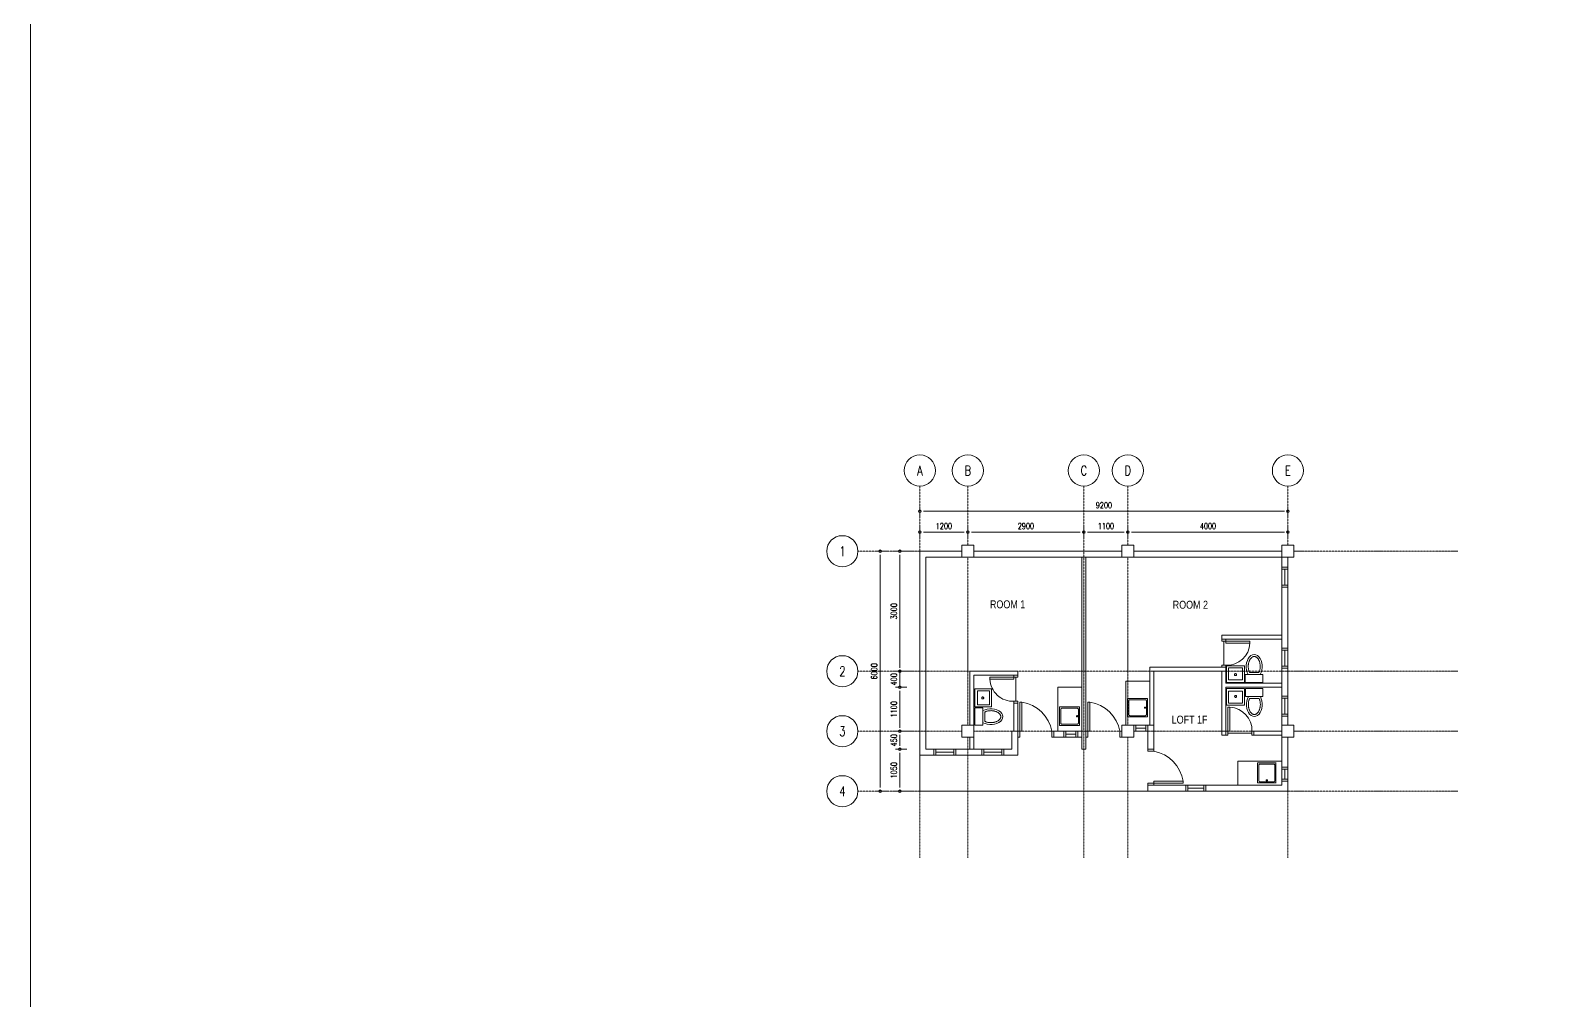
# Model space of a CAD drawing. Header units: millimetres. Extents: x 1634676 to 2610633, y -385676 to -37463.
# Drawn here: x 1992468 to 2030465, y -85976 to -61720 of the extents above; entities that cross this region are included whole.
import ezdxf
from ezdxf.enums import TextEntityAlignment as Align

# ---------------------------------------------------------------- set-up
doc = ezdxf.new("R2010")
doc.units = ezdxf.units.MM
doc.header["$MEASUREMENT"] = 0
doc.linetypes.add('PHANTOM', pattern=[2.5, 1.25, -0.25, 0.25, -0.25, 0.25, -0.25])
doc.layers.get('0').update_dxf_attribs({"lineweight": 15})
doc.layers.get('Defpoints').update_dxf_attribs({"color": 250})
for name, color, linetype, lineweight in [('.1', 1, 'Continuous', 9), ('.15', 7, 'Continuous', 15), ('.2', 2, 'Continuous', 20), ('ST-ANNOT_A', 74, 'Continuous', 20), ('ST-DIM_E', 250, 'Continuous', 13), ('ST-GRID_E', 250, 'PHANTOM', 15), ('ST-HATCH_E', 250, 'Continuous', 9)]:
    doc.layers.add(name, color=color, linetype=linetype, lineweight=lineweight)
doc.styles.add('AR4-Arial-Chan', font='arial.ttf', dxfattribs={"width": 0.8, "height": 150})
doc.styles.add('ST_TEXT', font='romans.shx', dxfattribs={"width": 0.75})
doc.dimstyles.new('ST_D75', dxfattribs={"dimscale": 75, "dimtxt": 2, "dimasz": 1.2, "dimexe": 1.5, "dimexo": 1, "dimgap": 1, "dimtad": 1, "dimdec": 0, "dimzin": 1, "dimdsep": 46, "dimtxsty": 'ST_TEXT', "dimblk": 'OpenIndicator', "dimcen": 1, "dimclrd": 256, "dimclre": 256, "dimclrt": 7, "dimadec": 0, "dimazin": 0, "dimtfac": 1, "dimtdec": 0, "dimtix": 1, "dimtmove": 2, "dimatfit": 3, "dimldrblk": 'OPEN90', "dimfxl": 0.075, "dimlwd": -1, "dimlwe": -1, "dimarcsym": 0})

# ---------------------------------------------------------------- blocks, each defined once
blk = doc.blocks.new('OpenIndicator')
at = {"layer": 'ST-DIM_E'}
h = blk.add_hatch(color=255, dxfattribs=at)
h.paths.add_polyline_path([(0.35, 0), (0.36, 0, 0.414214), (0, 0.36), (0, 0.35, -0.414214)])
h.paths.add_polyline_path([(0, 0.35), (0, 0.36, 0.414214), (-0.36, 0), (-0.35, 0, -0.414214)])
h.paths.add_polyline_path([(0, -0.35), (0, -0.36, 0.414214), (0.36, 0), (0.35, 0, -0.414214)])
h.paths.add_polyline_path([(-0.35, 0), (-0.36, 0, 0.414214), (0, -0.36), (0, -0.35, -0.414214)])
at = {"layer": 'ST-DIM_E', "color": 255}
blk.add_line((0, 0.63), (0, -0.63), dxfattribs=at)
at = {"layer": 'ST-DIM_E', "color": 255, "const_width": 0.01}
blk.add_lwpolyline([(-0.63, 0), (0.63, 0)], dxfattribs=at)
at = {"layer": 'ST-DIM_E', "color": 255}
for radius in [0.365, 0.35]:
    blk.add_circle((0, 0), radius, dxfattribs=at)
blk = doc.blocks.new('*D1664')
at = {"layer": 'Defpoints', "color": 0, "linetype": 'Continuous', "ltscale": 3, "transparency": 16777216}
for p in [(2040003, -58427), (2049203, -58177), (2049203, -58427)]:
    blk.add_point(p, dxfattribs=at)
at = {"layer": 'ST-DIM_E', "ltscale": 3, "transparency": 16777216}
for p, q in [((2040003, -58352), (2040003, -58065)), ((2049203, -58352), (2049203, -58065)), ((2040093, -58177), (2049113, -58177))]:
    blk.add_line(p, q, dxfattribs=at)
at = {"layer": 'ST-DIM_E', "linetype": 'Continuous', "ltscale": 3, "transparency": 16777216, "xscale": 90, "yscale": 90, "zscale": 90, "rotation": 180}
blk.add_blockref('OpenIndicator', (2040003, -58177), dxfattribs=at)
at = {"layer": 'ST-DIM_E', "linetype": 'Continuous', "ltscale": 3, "transparency": 16777216, "xscale": 90, "yscale": 90, "zscale": 90}
blk.add_blockref('OpenIndicator', (2049203, -58177), dxfattribs=at)
at = {"layer": 'ST-DIM_E', "color": 7, "linetype": 'Continuous', "ltscale": 3, "transparency": 16777216, "insert": (2044603, -58027), "char_height": 150, "attachment_point": 5, "style": 'ST_TEXT'}
blk.add_mtext('9200', dxfattribs=at)
blk = doc.blocks.new('_Open90')
at = {"color": 0, "linetype": 'ByBlock', "lineweight": -2}
for p, q in [((0, 0), (-1, 0)), ((-0.5, 0.5), (0, 0)), ((0, 0), (-0.5, -0.5))]:
    blk.add_line(p, q, dxfattribs=at)
blk = doc.blocks.new('*D1665')
at = {"layer": 'Defpoints', "color": 0, "linetype": 'Continuous', "ltscale": 3, "transparency": 16777216}
for p in [(2039253, -59177), (2039011, -65177), (2039253, -65177)]:
    blk.add_point(p, dxfattribs=at)
at = {"layer": 'ST-DIM_E', "ltscale": 3, "transparency": 16777216}
for p, q in [((2039178, -59177), (2038899, -59177)), ((2039011, -59267), (2039011, -65087)), ((2039178, -65177), (2038899, -65177))]:
    blk.add_line(p, q, dxfattribs=at)
at = {"layer": 'ST-DIM_E', "linetype": 'Continuous', "ltscale": 3, "transparency": 16777216, "xscale": 90, "yscale": 90, "zscale": 90}
for p, rotation in [((2039011, -59177), 90), ((2039011, -65177), 270)]:
    blk.add_blockref('OpenIndicator', p, dxfattribs=dict(at, rotation=rotation))
at = {"layer": 'ST-DIM_E', "color": 7, "linetype": 'Continuous', "ltscale": 3, "transparency": 16777216, "insert": (2038861, -62177), "char_height": 150, "attachment_point": 5, "rotation": 90, "style": 'ST_TEXT'}
blk.add_mtext('6000', dxfattribs=at)
blk = doc.blocks.new('*D1666')
at = {"layer": 'Defpoints', "color": 0, "linetype": 'Continuous', "ltscale": 3, "transparency": 16777216}
for p in [(2039753, -59177), (2039503, -62177), (2039753, -62177)]:
    blk.add_point(p, dxfattribs=at)
at = {"layer": 'ST-DIM_E', "ltscale": 3, "transparency": 16777216}
for p, q in [((2039678, -59177), (2039391, -59177)), ((2039503, -59267), (2039503, -62087)), ((2039678, -62177), (2039391, -62177))]:
    blk.add_line(p, q, dxfattribs=at)
at = {"layer": 'ST-DIM_E', "linetype": 'Continuous', "ltscale": 3, "transparency": 16777216, "xscale": 90, "yscale": 90, "zscale": 90}
for p, rotation in [((2039503, -59177), 90), ((2039503, -62177), 270)]:
    blk.add_blockref('OpenIndicator', p, dxfattribs=dict(at, rotation=rotation))
at = {"layer": 'ST-DIM_E', "color": 7, "linetype": 'Continuous', "ltscale": 3, "transparency": 16777216, "insert": (2039353, -60677), "char_height": 150, "attachment_point": 5, "rotation": 90, "style": 'ST_TEXT'}
blk.add_mtext('3000', dxfattribs=at)
blk = doc.blocks.new('*D1667')
at = {"layer": 'Defpoints', "color": 0, "linetype": 'Continuous', "ltscale": 3, "transparency": 16777216}
for p in [(2039753, -63677), (2039503, -64127), (2039753, -64127)]:
    blk.add_point(p, dxfattribs=at)
at = {"layer": 'ST-DIM_E', "ltscale": 3, "transparency": 16777216}
for p, q in [((2039678, -63677), (2039391, -63677)), ((2039503, -63767), (2039503, -64037)), ((2039678, -64127), (2039391, -64127))]:
    blk.add_line(p, q, dxfattribs=at)
at = {"layer": 'ST-DIM_E', "linetype": 'Continuous', "ltscale": 3, "transparency": 16777216, "xscale": 90, "yscale": 90, "zscale": 90}
for p, rotation in [((2039503, -63677), 90), ((2039503, -64127), 270)]:
    blk.add_blockref('OpenIndicator', p, dxfattribs=dict(at, rotation=rotation))
at = {"layer": 'ST-DIM_E', "color": 7, "linetype": 'Continuous', "ltscale": 3, "transparency": 16777216, "insert": (2039353, -63902), "char_height": 150, "attachment_point": 5, "rotation": 90, "style": 'ST_TEXT'}
blk.add_mtext('450', dxfattribs=at)
blk = doc.blocks.new('*D1668')
at = {"layer": 'Defpoints', "color": 0, "linetype": 'Continuous', "ltscale": 3, "transparency": 16777216}
for p in [(2039753, -64127), (2039503, -65177), (2039753, -65177)]:
    blk.add_point(p, dxfattribs=at)
at = {"layer": 'ST-DIM_E', "ltscale": 3, "transparency": 16777216}
for p, q in [((2039678, -64127), (2039391, -64127)), ((2039503, -64217), (2039503, -65087)), ((2039678, -65177), (2039391, -65177))]:
    blk.add_line(p, q, dxfattribs=at)
at = {"layer": 'ST-DIM_E', "linetype": 'Continuous', "ltscale": 3, "transparency": 16777216, "xscale": 90, "yscale": 90, "zscale": 90}
for p, rotation in [((2039503, -64127), 90), ((2039503, -65177), 270)]:
    blk.add_blockref('OpenIndicator', p, dxfattribs=dict(at, rotation=rotation))
at = {"layer": 'ST-DIM_E', "color": 7, "linetype": 'Continuous', "ltscale": 3, "transparency": 16777216, "insert": (2039353, -64652), "char_height": 150, "attachment_point": 5, "rotation": 90, "style": 'ST_TEXT'}
blk.add_mtext('1050', dxfattribs=at)
blk = doc.blocks.new('*D1669')
at = {"layer": 'Defpoints', "color": 0, "linetype": 'Continuous', "ltscale": 3, "transparency": 16777216}
for p in [(2041203, -58696), (2040003, -58927), (2041203, -58927)]:
    blk.add_point(p, dxfattribs=at)
at = {"layer": 'ST-DIM_E', "ltscale": 3, "transparency": 16777216}
for p, q in [((2040003, -58852), (2040003, -58584)), ((2040093, -58696), (2041113, -58696)), ((2041203, -58852), (2041203, -58584))]:
    blk.add_line(p, q, dxfattribs=at)
at = {"layer": 'ST-DIM_E', "linetype": 'Continuous', "ltscale": 3, "transparency": 16777216, "xscale": 90, "yscale": 90, "zscale": 90, "rotation": 180}
blk.add_blockref('OpenIndicator', (2040003, -58696), dxfattribs=at)
at = {"layer": 'ST-DIM_E', "linetype": 'Continuous', "ltscale": 3, "transparency": 16777216, "xscale": 90, "yscale": 90, "zscale": 90}
blk.add_blockref('OpenIndicator', (2041203, -58696), dxfattribs=at)
at = {"layer": 'ST-DIM_E', "color": 7, "linetype": 'Continuous', "ltscale": 3, "transparency": 16777216, "insert": (2040603, -58546), "char_height": 150, "attachment_point": 5, "style": 'ST_TEXT'}
blk.add_mtext('1200', dxfattribs=at)
blk = doc.blocks.new('*D1670')
at = {"layer": 'Defpoints', "color": 0, "linetype": 'Continuous', "ltscale": 3, "transparency": 16777216}
for p in [(2049203, -58696), (2045203, -58927), (2049203, -58927)]:
    blk.add_point(p, dxfattribs=at)
at = {"layer": 'ST-DIM_E', "ltscale": 3, "transparency": 16777216}
for p, q in [((2045203, -58852), (2045203, -58584)), ((2045293, -58696), (2049113, -58696)), ((2049203, -58852), (2049203, -58584))]:
    blk.add_line(p, q, dxfattribs=at)
at = {"layer": 'ST-DIM_E', "linetype": 'Continuous', "ltscale": 3, "transparency": 16777216, "xscale": 90, "yscale": 90, "zscale": 90, "rotation": 180}
blk.add_blockref('OpenIndicator', (2045203, -58696), dxfattribs=at)
at = {"layer": 'ST-DIM_E', "linetype": 'Continuous', "ltscale": 3, "transparency": 16777216, "xscale": 90, "yscale": 90, "zscale": 90}
blk.add_blockref('OpenIndicator', (2049203, -58696), dxfattribs=at)
at = {"layer": 'ST-DIM_E', "color": 7, "linetype": 'Continuous', "ltscale": 3, "transparency": 16777216, "insert": (2047203, -58546), "char_height": 150, "attachment_point": 5, "style": 'ST_TEXT'}
blk.add_mtext('4000', dxfattribs=at)
blk = doc.blocks.new('*D1671')
at = {"layer": 'Defpoints', "color": 0, "linetype": 'Continuous', "ltscale": 3, "transparency": 16777216}
for p in [(2039503, -62577), (2039753, -62577), (2039753, -63677)]:
    blk.add_point(p, dxfattribs=at)
at = {"layer": 'ST-DIM_E', "ltscale": 3, "transparency": 16777216}
for p, q in [((2039678, -62577), (2039391, -62577)), ((2039503, -63587), (2039503, -62667)), ((2039678, -63677), (2039391, -63677))]:
    blk.add_line(p, q, dxfattribs=at)
at = {"layer": 'ST-DIM_E', "linetype": 'Continuous', "ltscale": 3, "transparency": 16777216, "xscale": 90, "yscale": 90, "zscale": 90}
for p, rotation in [((2039503, -62577), 90), ((2039503, -63677), 270)]:
    blk.add_blockref('OpenIndicator', p, dxfattribs=dict(at, rotation=rotation))
at = {"layer": 'ST-DIM_E', "color": 7, "linetype": 'Continuous', "ltscale": 3, "transparency": 16777216, "insert": (2039353, -63127), "char_height": 150, "attachment_point": 5, "rotation": 90, "style": 'ST_TEXT'}
blk.add_mtext('1100', dxfattribs=at)
blk = doc.blocks.new('*D1672')
at = {"layer": 'Defpoints', "color": 0, "linetype": 'Continuous', "ltscale": 3, "transparency": 16777216}
for p in [(2039503, -62177), (2039753, -62177), (2039753, -62577)]:
    blk.add_point(p, dxfattribs=at)
at = {"layer": 'ST-DIM_E', "ltscale": 3, "transparency": 16777216}
for p, q in [((2039678, -62177), (2039391, -62177)), ((2039503, -62087), (2039503, -61997)), ((2039503, -62577), (2039503, -62177)), ((2039678, -62577), (2039391, -62577)), ((2039503, -62667), (2039503, -62757))]:
    blk.add_line(p, q, dxfattribs=at)
at = {"layer": 'ST-DIM_E', "linetype": 'Continuous', "ltscale": 3, "transparency": 16777216, "xscale": 90, "yscale": 90, "zscale": 90}
for p, rotation in [((2039503, -62177), 270), ((2039503, -62577), 90)]:
    blk.add_blockref('OpenIndicator', p, dxfattribs=dict(at, rotation=rotation))
at = {"layer": 'ST-DIM_E', "color": 7, "linetype": 'Continuous', "ltscale": 3, "transparency": 16777216, "insert": (2039353, -62377), "char_height": 150, "attachment_point": 5, "rotation": 90, "style": 'ST_TEXT'}
blk.add_mtext('400', dxfattribs=at)
blk = doc.blocks.new('*D1673')
at = {"layer": 'Defpoints', "color": 0, "linetype": 'Continuous', "ltscale": 3, "transparency": 16777216}
for p in [(2044103, -58696), (2041203, -58927), (2044103, -58927)]:
    blk.add_point(p, dxfattribs=at)
at = {"layer": 'ST-DIM_E', "ltscale": 3, "transparency": 16777216}
for p, q in [((2041203, -58852), (2041203, -58584)), ((2041293, -58696), (2044013, -58696)), ((2044103, -58852), (2044103, -58584))]:
    blk.add_line(p, q, dxfattribs=at)
at = {"layer": 'ST-DIM_E', "linetype": 'Continuous', "ltscale": 3, "transparency": 16777216, "xscale": 90, "yscale": 90, "zscale": 90, "rotation": 180}
blk.add_blockref('OpenIndicator', (2041203, -58696), dxfattribs=at)
at = {"layer": 'ST-DIM_E', "linetype": 'Continuous', "ltscale": 3, "transparency": 16777216, "xscale": 90, "yscale": 90, "zscale": 90}
blk.add_blockref('OpenIndicator', (2044103, -58696), dxfattribs=at)
at = {"layer": 'ST-DIM_E', "color": 7, "linetype": 'Continuous', "ltscale": 3, "transparency": 16777216, "insert": (2042653, -58546), "char_height": 150, "attachment_point": 5, "style": 'ST_TEXT'}
blk.add_mtext('2900', dxfattribs=at)
blk = doc.blocks.new('*D1674')
at = {"layer": 'Defpoints', "color": 0, "linetype": 'Continuous', "ltscale": 3, "transparency": 16777216}
for p in [(2045203, -58696), (2044103, -58927), (2045203, -58927)]:
    blk.add_point(p, dxfattribs=at)
at = {"layer": 'ST-DIM_E', "ltscale": 3, "transparency": 16777216}
for p, q in [((2044103, -58852), (2044103, -58584)), ((2044193, -58696), (2045113, -58696)), ((2045203, -58852), (2045203, -58584))]:
    blk.add_line(p, q, dxfattribs=at)
at = {"layer": 'ST-DIM_E', "linetype": 'Continuous', "ltscale": 3, "transparency": 16777216, "xscale": 90, "yscale": 90, "zscale": 90, "rotation": 180}
blk.add_blockref('OpenIndicator', (2044103, -58696), dxfattribs=at)
at = {"layer": 'ST-DIM_E', "linetype": 'Continuous', "ltscale": 3, "transparency": 16777216, "xscale": 90, "yscale": 90, "zscale": 90}
blk.add_blockref('OpenIndicator', (2045203, -58696), dxfattribs=at)
at = {"layer": 'ST-DIM_E', "color": 7, "linetype": 'Continuous', "ltscale": 3, "transparency": 16777216, "insert": (2044653, -58546), "char_height": 150, "attachment_point": 5, "style": 'ST_TEXT'}
blk.add_mtext('1100', dxfattribs=at)
blk = doc.blocks.new('*U1675')
at = {"layer": 'ST-ANNOT_A', "color": 70, "linetype": 'Continuous', "ltscale": 10}
blk.add_circle((0, 1300), 1300, dxfattribs=at)
at = {"layer": 'ST-GRID_E', "ltscale": 5}
blk.add_line((0, 0), (0, -30980.822832), dxfattribs=at)
at = {"layer": 'ST-ANNOT_A', "color": 7, "style": 'ST_TEXT', "width": 0.75}
blk.add_attdef('A', text='', height=800, dxfattribs=at).set_placement((0, 1300), align=Align.MIDDLE_CENTER)
blk = doc.blocks.new('*U1676')
at = {"layer": 'ST-ANNOT_A', "color": 70, "linetype": 'Continuous', "ltscale": 10}
blk.add_circle((0, 1300), 1300, dxfattribs=at)
at = {"layer": 'ST-GRID_E', "ltscale": 5}
blk.add_line((0, 0), (0, -30980.822832), dxfattribs=at)
at = {"layer": 'ST-ANNOT_A', "color": 7, "style": 'ST_TEXT', "width": 0.75}
blk.add_attdef('A', text='', height=800, dxfattribs=at).set_placement((0, 1300), align=Align.MIDDLE_CENTER)
blk = doc.blocks.new('*U1631')
at = {"layer": 'ST-ANNOT_A', "color": 70, "linetype": 'Continuous', "ltscale": 10}
blk.add_circle((-4087, 0), 1300, dxfattribs=at)
at = {"layer": 'ST-GRID_E', "ltscale": 5}
blk.add_line((47203, 0), (-2787, 0), dxfattribs=at)
at = {"layer": 'ST-ANNOT_A', "color": 7, "style": 'ST_TEXT', "width": 0.75}
blk.add_attdef('A', text='', height=800, dxfattribs=at).set_placement((-4074, 0), align=Align.MIDDLE_CENTER)
blk = doc.blocks.new('5675675757')
for points in [[(2045777, -47336), (2045777, -47036), (2045477, -47036), (2045477, -47336)], [(2049777, -47336), (2049777, -47036), (2049477, -47036), (2049477, -47336)], [(2053777, -47336), (2053777, -47036), (2053477, -47036), (2053477, -47336)], [(2045777, -51836), (2045777, -51536), (2045477, -51536), (2045477, -51836)], [(2049777, -51836), (2049777, -51536), (2049477, -51536), (2049477, -51836)], [(2053777, -51836), (2053777, -51536), (2053477, -51536), (2053477, -51836)]]:
    blk.add_wipeout(points).dxf.layer = 'ST-HATCH_E'
at = {"layer": '.15', "color": 6}
for points in [[(2045477, -47336), (2045477, -47036), (2045777, -47036), (2045777, -47336)], [(2049477, -47336), (2049477, -47036), (2049777, -47036), (2049777, -47336)], [(2053477, -47336), (2053477, -47036), (2053777, -47036), (2053777, -47336)], [(2045477, -51836), (2045477, -51536), (2045777, -51536), (2045777, -51836)], [(2049477, -51836), (2049477, -51536), (2049777, -51536), (2049777, -51836)], [(2053477, -51836), (2053477, -51536), (2053777, -51536), (2053777, -51836)]]:
    blk.add_lwpolyline(points, close=True, dxfattribs=at)
blk = doc.blocks.new('123123123123123')
at = {"layer": '.1'}
for p, q in [((2049203, -59177), (2040003, -59177)), ((2040003, -59177), (2040003, -65177)), ((2049203, -59177), (2040003, -59177)), ((2040003, -59177), (2040003, -65177)), ((2045353, -59027), (2045053, -59027)), ((2045053, -59027), (2045053, -59327)), ((2045353, -59327), (2045353, -59027)), ((2049203, -65177), (2049203, -59177)), ((2049203, -65177), (2049203, -59177)), ((2040153, -59327), (2042153, -59327)), ((2040153, -59327), (2041653, -59327)), ((2049053, -59327), (2040153, -59327)), ((2040153, -59327), (2040153, -64127)), ((2044053, -64127), (2044053, -59327)), ((2044053, -59327), (2044153, -59327)), ((2044153, -59327), (2044153, -64127)), ((2045053, -59327), (2045353, -59327)), ((2049053, -59327), (2049053, -61327)), ((2049053, -65027), (2049053, -59327)), ((2047553, -61277), (2049053, -61277)), ((2047553, -61277), (2047553, -61377)), ((2047553, -61377), (2049053, -61377)), ((2047553, -61377), (2047553, -61377)), ((2047553, -61377), (2047653, -61377)), ((2047553, -61427), (2047553, -61377)), ((2047653, -61427), (2047553, -61427)), ((2047603, -61427), (2047603, -62027)), ((2047653, -61377), (2047653, -61427)), ((2047653, -61427), (2048253, -61427)), ((2047653, -61477), (2047653, -61427)), ((2048253, -61477), (2047653, -61477)), ((2048253, -61427), (2048253, -61477)), ((2049053, -61277), (2049053, -61477)), ((2048188, -61906), (2048171, -61963)), ((2048212, -61855), (2048188, -61906)), ((2048243, -61814), (2048212, -61855)), ((2048233, -61927), (2048228, -61942)), ((2048238, -61914), (2048233, -61927)), ((2048244, -61901), (2048238, -61914)), ((2048279, -61783), (2048243, -61814)), ((2048251, -61888), (2048244, -61901)), ((2048258, -61877), (2048251, -61888)), ((2048265, -61866), (2048258, -61877)), ((2048273, -61856), (2048265, -61866)), ((2048280, -61847), (2048273, -61856)), ((2048319, -61764), (2048279, -61783)), ((2048288, -61839), (2048280, -61847)), ((2048296, -61832), (2048288, -61839)), ((2048305, -61826), (2048296, -61832)), ((2048313, -61821), (2048305, -61826)), ((2048321, -61817), (2048313, -61821)), ((2048360, -61757), (2048319, -61764)), ((2048329, -61813), (2048321, -61817)), ((2048337, -61810), (2048329, -61813)), ((2048345, -61809), (2048337, -61810)), ((2048353, -61807), (2048345, -61809)), ((2048360, -61807), (2048353, -61807)), ((2048402, -61764), (2048360, -61757)), ((2048368, -61807), (2048360, -61807)), ((2048376, -61809), (2048368, -61807)), ((2048384, -61810), (2048376, -61809)), ((2048392, -61813), (2048384, -61810)), ((2048400, -61817), (2048392, -61813)), ((2048408, -61821), (2048400, -61817)), ((2048441, -61783), (2048402, -61764)), ((2048416, -61826), (2048408, -61821)), ((2048424, -61832), (2048416, -61826)), ((2048432, -61839), (2048424, -61832)), ((2048440, -61847), (2048432, -61839)), ((2048448, -61856), (2048440, -61847)), ((2048477, -61814), (2048441, -61783)), ((2048456, -61866), (2048448, -61856)), ((2048463, -61877), (2048456, -61866)), ((2048470, -61888), (2048463, -61877)), ((2048476, -61901), (2048470, -61888)), ((2048482, -61914), (2048476, -61901)), ((2048508, -61855), (2048477, -61814)), ((2048488, -61927), (2048482, -61914)), ((2048493, -61942), (2048488, -61927)), ((2048533, -61906), (2048508, -61855)), ((2048550, -61963), (2048533, -61906)), ((2041253, -62177), (2041253, -63527)), ((2041253, -62177), (2042453, -62177)), ((2041353, -62277), (2041353, -63527)), ((2041353, -62277), (2042353, -62277)), ((2042453, -62277), (2042353, -62277)), ((2042353, -62277), (2042353, -62327)), ((2042453, -62177), (2042453, -62177)), ((2042453, -62177), (2042453, -62277)), ((2042453, -62327), (2042453, -62277)), ((2047553, -62077), (2045753, -62077)), ((2045753, -62077), (2045753, -63527)), ((2045853, -62177), (2045853, -63527)), ((2045853, -62177), (2047553, -62177)), ((2047553, -62177), (2045853, -62177)), ((2045853, -62177), (2045853, -62177)), ((2047553, -62027), (2047553, -62077)), ((2047553, -62027), (2047653, -62027)), ((2047553, -62077), (2047653, -62077)), ((2047553, -62077), (2047653, -62077)), ((2047553, -63777), (2047553, -62177)), ((2047553, -62177), (2047553, -62177)), ((2047653, -62077), (2047653, -62027)), ((2047653, -62477), (2047653, -62077)), ((2047668, -62041), (2047668, -62457)), ((2048118, -62041), (2047668, -62041)), ((2047718, -62091), (2047718, -62391)), ((2048068, -62091), (2047718, -62091)), ((2047869, -62255), (2047868, -62261)), ((2047868, -62261), (2047869, -62268)), ((2047871, -62249), (2047869, -62255)), ((2047869, -62268), (2047871, -62274)), ((2047875, -62244), (2047871, -62249)), ((2047871, -62274), (2047875, -62279)), ((2047881, -62240), (2047875, -62244)), ((2047875, -62279), (2047881, -62283)), ((2047887, -62237), (2047881, -62240)), ((2047881, -62283), (2047887, -62285)), ((2047893, -62236), (2047887, -62237)), ((2047887, -62285), (2047893, -62286)), ((2047900, -62237), (2047893, -62236)), ((2047893, -62286), (2047900, -62285)), ((2047906, -62240), (2047900, -62237)), ((2047900, -62285), (2047906, -62283)), ((2047911, -62244), (2047906, -62240)), ((2047906, -62283), (2047911, -62279)), ((2047915, -62249), (2047911, -62244)), ((2047911, -62279), (2047915, -62274)), ((2047917, -62255), (2047915, -62249)), ((2047915, -62274), (2047917, -62268)), ((2047918, -62261), (2047917, -62255)), ((2047917, -62268), (2047918, -62261)), ((2048068, -62391), (2048068, -62091)), ((2048118, -62457), (2048118, -62041)), ((2048136, -62257), (2048576, -62257)), ((2048136, -62457), (2048136, -62257)), ((2048162, -62024), (2048161, -62086)), ((2048161, -62086), (2048170, -62147)), ((2048171, -61963), (2048162, -62024)), ((2048170, -62147), (2048186, -62204)), ((2048186, -62204), (2048210, -62255)), ((2048211, -62036), (2048210, -62053)), ((2048210, -62053), (2048211, -62070)), ((2048212, -62020), (2048211, -62036)), ((2048211, -62070), (2048211, -62086)), ((2048211, -62086), (2048213, -62102)), ((2048214, -62004), (2048212, -62020)), ((2048213, -62102), (2048215, -62119)), ((2048217, -61988), (2048214, -62004)), ((2048215, -62119), (2048218, -62134)), ((2048220, -61972), (2048217, -61988)), ((2048218, -62134), (2048222, -62150)), ((2048224, -61957), (2048220, -61972)), ((2048222, -62150), (2048226, -62165)), ((2048228, -61942), (2048224, -61957)), ((2048226, -62165), (2048230, -62180)), ((2048230, -62180), (2048236, -62194)), ((2048236, -62194), (2048241, -62207)), ((2048479, -62207), (2048241, -62207)), ((2048479, -62207), (2048485, -62194)), ((2048485, -62194), (2048490, -62180)), ((2048490, -62180), (2048495, -62165)), ((2048497, -61957), (2048493, -61942)), ((2048495, -62165), (2048499, -62150)), ((2048501, -61972), (2048497, -61957)), ((2048499, -62150), (2048503, -62134)), ((2048504, -61988), (2048501, -61972)), ((2048503, -62134), (2048506, -62119)), ((2048507, -62004), (2048504, -61988)), ((2048506, -62119), (2048508, -62102)), ((2048509, -62020), (2048507, -62004)), ((2048508, -62102), (2048509, -62086)), ((2048510, -62036), (2048509, -62020)), ((2048509, -62086), (2048510, -62070)), ((2048510, -62053), (2048510, -62036)), ((2048510, -62070), (2048510, -62053)), ((2048510, -62255), (2048535, -62204)), ((2048535, -62204), (2048551, -62147)), ((2048559, -62024), (2048550, -61963)), ((2048551, -62147), (2048559, -62086)), ((2048559, -62086), (2048559, -62024)), ((2048576, -62257), (2048576, -62457)), ((2041794, -62619), (2041378, -62619)), ((2041378, -62619), (2041378, -63069)), ((2041744, -62669), (2041444, -62669)), ((2041444, -62669), (2041444, -63019)), ((2041744, -63019), (2041744, -62669)), ((2042353, -62327), (2041753, -62327)), ((2041753, -62327), (2041753, -62377)), ((2041753, -62377), (2042353, -62377)), ((2041794, -63069), (2041794, -62619)), ((2042353, -62377), (2042353, -62327)), ((2042353, -62327), (2042453, -62327)), ((2042403, -62327), (2042403, -62927)), ((2044053, -62577), (2043453, -62577)), ((2043453, -62577), (2043453, -63677)), ((2044053, -63677), (2044053, -62577)), ((2045153, -62427), (2045753, -62427)), ((2045153, -63527), (2045153, -62427)), ((2045753, -62427), (2045753, -63527)), ((2047653, -62477), (2049053, -62477)), ((2049053, -62577), (2047653, -62577)), ((2047653, -63777), (2047653, -62577)), ((2047668, -62457), (2048118, -62457)), ((2047671, -63025), (2047671, -62609)), ((2047671, -62609), (2048121, -62609)), ((2047718, -62391), (2048068, -62391)), ((2047721, -62975), (2047721, -62675)), ((2047721, -62675), (2048071, -62675)), ((2048071, -62675), (2048071, -62975)), ((2048121, -62609), (2048121, -63025)), ((2048576, -62457), (2048136, -62457)), ((2048578, -62609), (2048138, -62609)), ((2048138, -62609), (2048138, -62809)), ((2048578, -62809), (2048578, -62609)), ((2041378, -63069), (2041794, -63069)), ((2041444, -63019), (2041744, -63019)), ((2041550, -62838), (2041549, -62844)), ((2041549, -62844), (2041550, -62851)), ((2041552, -62832), (2041550, -62838)), ((2041550, -62851), (2041552, -62857)), ((2041556, -62827), (2041552, -62832)), ((2041552, -62857), (2041556, -62862)), ((2041561, -62823), (2041556, -62827)), ((2041556, -62862), (2041561, -62866)), ((2041567, -62820), (2041561, -62823)), ((2041561, -62866), (2041567, -62868)), ((2041574, -62819), (2041567, -62820)), ((2041567, -62868), (2041574, -62869)), ((2041580, -62820), (2041574, -62819)), ((2041574, -62869), (2041580, -62868)), ((2041586, -62823), (2041580, -62820)), ((2041580, -62868), (2041586, -62866)), ((2041592, -62827), (2041586, -62823)), ((2041586, -62866), (2041592, -62862)), ((2041596, -62832), (2041592, -62827)), ((2041592, -62862), (2041596, -62857)), ((2041598, -62838), (2041596, -62832)), ((2041596, -62857), (2041598, -62851)), ((2041599, -62844), (2041598, -62838)), ((2041598, -62851), (2041599, -62844)), ((2042353, -62977), (2042353, -62927)), ((2042453, -62927), (2042353, -62927)), ((2042353, -63677), (2042353, -62927)), ((2042453, -62977), (2042353, -62977)), ((2042453, -62927), (2042453, -62977)), ((2042453, -64277), (2042453, -62927)), ((2043495, -63530), (2043495, -63070)), ((2043495, -63070), (2043995, -63070)), ((2043995, -63070), (2043995, -63530)), ((2045195, -62857), (2045195, -63317)), ((2045695, -62857), (2045195, -62857)), ((2045226, -62909), (2045225, -62913)), ((2045225, -62913), (2045225, -62917)), ((2045225, -62917), (2045225, -63257)), ((2045227, -62906), (2045226, -62909)), ((2045229, -62902), (2045227, -62906)), ((2045231, -62899), (2045229, -62902)), ((2045234, -62896), (2045231, -62899)), ((2045237, -62893), (2045234, -62896)), ((2045240, -62891), (2045237, -62893)), ((2045243, -62889), (2045240, -62891)), ((2045247, -62888), (2045243, -62889)), ((2045251, -62887), (2045247, -62888)), ((2045255, -62887), (2045251, -62887)), ((2045635, -62887), (2045255, -62887)), ((2045624, -63074), (2045621, -63076)), ((2045627, -63073), (2045624, -63074)), ((2045631, -63072), (2045627, -63073)), ((2045635, -63073), (2045631, -63072)), ((2045639, -62887), (2045635, -62887)), ((2045639, -63074), (2045635, -63073)), ((2045643, -62888), (2045639, -62887)), ((2045642, -63076), (2045639, -63074)), ((2045646, -62889), (2045643, -62888)), ((2045650, -62891), (2045646, -62889)), ((2045653, -62893), (2045650, -62891)), ((2045656, -62896), (2045653, -62893)), ((2045659, -62899), (2045656, -62896)), ((2045661, -62902), (2045659, -62899)), ((2045663, -62906), (2045661, -62902)), ((2045664, -62909), (2045663, -62906)), ((2045665, -62913), (2045664, -62909)), ((2045665, -62917), (2045665, -62913)), ((2045665, -63257), (2045665, -62917)), ((2045695, -63317), (2045695, -62857)), ((2048121, -63025), (2047671, -63025)), ((2048071, -62975), (2047721, -62975)), ((2047871, -62805), (2047872, -62799)), ((2047872, -62812), (2047871, -62805)), ((2047872, -62799), (2047874, -62793)), ((2047874, -62818), (2047872, -62812)), ((2047874, -62793), (2047878, -62788)), ((2047878, -62823), (2047874, -62818)), ((2047878, -62788), (2047883, -62784)), ((2047883, -62827), (2047878, -62823)), ((2047883, -62784), (2047889, -62781)), ((2047889, -62829), (2047883, -62827)), ((2047889, -62781), (2047896, -62780)), ((2047896, -62830), (2047889, -62829)), ((2047896, -62780), (2047902, -62781)), ((2047902, -62829), (2047896, -62830)), ((2047902, -62781), (2047908, -62784)), ((2047908, -62827), (2047902, -62829)), ((2047908, -62784), (2047913, -62788)), ((2047913, -62823), (2047908, -62827)), ((2047913, -62788), (2047917, -62793)), ((2047917, -62818), (2047913, -62823)), ((2047917, -62793), (2047920, -62799)), ((2047920, -62812), (2047917, -62818)), ((2047920, -62799), (2047921, -62805)), ((2047921, -62805), (2047920, -62812)), ((2048138, -62809), (2048578, -62809)), ((2048164, -62980), (2048172, -62919)), ((2048164, -63043), (2048164, -62980)), ((2048173, -63104), (2048164, -63043)), ((2048172, -62919), (2048189, -62862)), ((2048189, -62862), (2048213, -62811)), ((2048213, -62997), (2048214, -62980)), ((2048213, -63013), (2048213, -62997)), ((2048213, -63030), (2048213, -63013)), ((2048215, -63047), (2048213, -63030)), ((2048214, -62980), (2048216, -62964)), ((2048217, -63063), (2048215, -63047)), ((2048216, -62964), (2048218, -62948)), ((2048219, -63079), (2048217, -63063)), ((2048218, -62948), (2048221, -62932)), ((2048221, -62932), (2048224, -62916)), ((2048224, -62916), (2048228, -62901)), ((2048228, -62901), (2048233, -62887)), ((2048233, -62887), (2048238, -62873)), ((2048238, -62873), (2048244, -62859)), ((2048482, -62859), (2048244, -62859)), ((2048482, -62859), (2048488, -62873)), ((2048488, -62873), (2048493, -62887)), ((2048493, -62887), (2048498, -62901)), ((2048498, -62901), (2048502, -62916)), ((2048502, -62916), (2048505, -62932)), ((2048505, -62932), (2048508, -62948)), ((2048509, -63063), (2048507, -63079)), ((2048508, -62948), (2048510, -62964)), ((2048511, -63047), (2048509, -63063)), ((2048510, -62964), (2048512, -62980)), ((2048512, -63030), (2048511, -63047)), ((2048512, -62980), (2048513, -62997)), ((2048513, -63013), (2048512, -63030)), ((2048513, -62811), (2048537, -62862)), ((2048513, -62997), (2048513, -63013)), ((2048537, -62862), (2048554, -62919)), ((2048562, -63043), (2048553, -63104)), ((2048554, -62919), (2048562, -62980)), ((2048562, -62980), (2048562, -63043)), ((2041378, -63527), (2041378, -63087)), ((2041378, -63087), (2041578, -63087)), ((2041578, -63087), (2041578, -63527)), ((2041631, -63137), (2041580, -63161)), ((2041641, -63187), (2041628, -63192)), ((2041628, -63430), (2041628, -63192)), ((2041628, -63430), (2041641, -63436)), ((2041688, -63121), (2041631, -63137)), ((2041655, -63181), (2041641, -63187)), ((2041641, -63436), (2041655, -63441)), ((2041670, -63177), (2041655, -63181)), ((2041655, -63441), (2041670, -63446)), ((2041685, -63173), (2041670, -63177)), ((2041670, -63446), (2041685, -63450)), ((2041701, -63169), (2041685, -63173)), ((2041685, -63450), (2041701, -63454)), ((2041749, -63112), (2041688, -63121)), ((2041716, -63166), (2041701, -63169)), ((2041701, -63454), (2041716, -63457)), ((2041733, -63164), (2041716, -63166)), ((2041749, -63162), (2041733, -63164)), ((2041811, -63113), (2041749, -63112)), ((2041766, -63162), (2041749, -63162)), ((2041782, -63161), (2041766, -63162)), ((2041799, -63162), (2041782, -63161)), ((2041815, -63163), (2041799, -63162)), ((2041872, -63122), (2041811, -63113)), ((2041831, -63165), (2041815, -63163)), ((2041848, -63168), (2041831, -63165)), ((2041863, -63171), (2041848, -63168)), ((2041848, -63455), (2041863, -63452)), ((2041879, -63175), (2041863, -63171)), ((2041863, -63452), (2041879, -63448)), ((2041929, -63139), (2041872, -63122)), ((2041893, -63179), (2041879, -63175)), ((2041879, -63448), (2041893, -63444)), ((2041908, -63184), (2041893, -63179)), ((2041893, -63444), (2041908, -63439)), ((2041921, -63190), (2041908, -63184)), ((2041908, -63439), (2041921, -63433)), ((2041934, -63196), (2041921, -63190)), ((2041921, -63433), (2041934, -63427)), ((2041980, -63163), (2041929, -63139)), ((2041947, -63202), (2041934, -63196)), ((2041934, -63427), (2041947, -63421)), ((2041958, -63209), (2041947, -63202)), ((2041947, -63421), (2041958, -63414)), ((2041969, -63216), (2041958, -63209)), ((2041958, -63414), (2041969, -63407)), ((2041979, -63224), (2041969, -63216)), ((2041969, -63407), (2041979, -63399)), ((2041988, -63232), (2041979, -63224)), ((2041979, -63399), (2041988, -63391)), ((2042021, -63194), (2041980, -63163)), ((2041980, -63460), (2042021, -63429)), ((2041996, -63239), (2041988, -63232)), ((2041988, -63391), (2041996, -63383)), ((2042003, -63248), (2041996, -63239)), ((2041996, -63383), (2042003, -63375)), ((2042009, -63256), (2042003, -63248)), ((2042003, -63375), (2042009, -63367)), ((2042014, -63264), (2042009, -63256)), ((2042009, -63367), (2042014, -63359)), ((2042019, -63272), (2042014, -63264)), ((2042014, -63359), (2042019, -63351)), ((2042022, -63280), (2042019, -63272)), ((2042019, -63351), (2042022, -63343)), ((2042052, -63230), (2042021, -63194)), ((2042021, -63429), (2042052, -63392)), ((2042025, -63288), (2042022, -63280)), ((2042022, -63343), (2042025, -63335)), ((2042027, -63296), (2042025, -63288)), ((2042025, -63335), (2042027, -63327)), ((2042028, -63304), (2042027, -63296)), ((2042027, -63327), (2042028, -63319)), ((2042028, -63311), (2042028, -63304)), ((2042028, -63319), (2042028, -63311)), ((2042072, -63270), (2042052, -63230)), ((2042052, -63392), (2042072, -63353)), ((2042078, -63311), (2042072, -63270)), ((2042072, -63353), (2042078, -63311)), ((2043525, -63126), (2043526, -63122)), ((2043525, -63130), (2043525, -63126)), ((2043525, -63470), (2043525, -63130)), ((2043526, -63122), (2043527, -63118)), ((2043527, -63118), (2043529, -63115)), ((2043529, -63115), (2043531, -63112)), ((2043531, -63112), (2043534, -63109)), ((2043534, -63109), (2043537, -63106)), ((2043537, -63106), (2043540, -63104)), ((2043540, -63104), (2043543, -63102)), ((2043543, -63102), (2043547, -63101)), ((2043547, -63101), (2043551, -63100)), ((2043551, -63100), (2043555, -63100)), ((2043555, -63100), (2043935, -63100)), ((2043916, -63300), (2043917, -63296)), ((2043917, -63304), (2043916, -63300)), ((2043917, -63296), (2043918, -63292)), ((2043918, -63307), (2043917, -63304)), ((2043918, -63292), (2043921, -63289)), ((2043921, -63311), (2043918, -63307)), ((2043921, -63289), (2043924, -63287)), ((2043924, -63313), (2043921, -63311)), ((2043924, -63287), (2043927, -63285)), ((2043927, -63314), (2043924, -63313)), ((2043927, -63285), (2043931, -63285)), ((2043931, -63315), (2043927, -63314)), ((2043931, -63285), (2043935, -63285)), ((2043935, -63314), (2043931, -63315)), ((2043935, -63100), (2043939, -63100)), ((2043935, -63285), (2043939, -63287)), ((2043939, -63313), (2043935, -63314)), ((2043939, -63100), (2043943, -63101)), ((2043939, -63287), (2043942, -63289)), ((2043942, -63311), (2043939, -63313)), ((2043942, -63289), (2043944, -63292)), ((2043944, -63307), (2043942, -63311)), ((2043943, -63101), (2043946, -63102)), ((2043944, -63292), (2043946, -63296)), ((2043946, -63304), (2043944, -63307)), ((2043946, -63102), (2043950, -63104)), ((2043946, -63296), (2043946, -63300)), ((2043946, -63300), (2043946, -63304)), ((2043950, -63104), (2043953, -63106)), ((2043953, -63106), (2043956, -63109)), ((2043956, -63109), (2043959, -63112)), ((2043959, -63112), (2043961, -63115)), ((2043961, -63115), (2043963, -63118)), ((2043963, -63118), (2043964, -63122)), ((2043964, -63122), (2043965, -63126)), ((2043965, -63126), (2043965, -63130)), ((2043965, -63130), (2043965, -63470)), ((2045195, -63317), (2045695, -63317)), ((2045225, -63257), (2045225, -63261)), ((2045225, -63261), (2045226, -63265)), ((2045226, -63265), (2045227, -63269)), ((2045227, -63269), (2045229, -63272)), ((2045229, -63272), (2045231, -63275)), ((2045231, -63275), (2045234, -63278)), ((2045234, -63278), (2045237, -63281)), ((2045237, -63281), (2045240, -63283)), ((2045240, -63283), (2045243, -63285)), ((2045243, -63285), (2045247, -63286)), ((2045247, -63286), (2045251, -63287)), ((2045251, -63287), (2045255, -63287)), ((2045255, -63287), (2045635, -63287)), ((2045617, -63083), (2045616, -63087)), ((2045616, -63087), (2045617, -63091)), ((2045618, -63080), (2045617, -63083)), ((2045617, -63091), (2045618, -63095)), ((2045621, -63076), (2045618, -63080)), ((2045618, -63095), (2045621, -63098)), ((2045621, -63098), (2045624, -63100)), ((2045624, -63100), (2045627, -63102)), ((2045627, -63102), (2045631, -63102)), ((2045631, -63102), (2045635, -63102)), ((2045635, -63102), (2045639, -63100)), ((2045635, -63287), (2045639, -63287)), ((2045639, -63100), (2045642, -63098)), ((2045639, -63287), (2045643, -63286)), ((2045644, -63080), (2045642, -63076)), ((2045642, -63098), (2045644, -63095)), ((2045643, -63286), (2045646, -63285)), ((2045646, -63083), (2045644, -63080)), ((2045644, -63095), (2045646, -63091)), ((2045646, -63087), (2045646, -63083)), ((2045646, -63091), (2045646, -63087)), ((2045646, -63285), (2045650, -63283)), ((2045650, -63283), (2045653, -63281)), ((2045653, -63281), (2045656, -63278)), ((2045656, -63278), (2045659, -63275)), ((2045659, -63275), (2045661, -63272)), ((2045661, -63272), (2045663, -63269)), ((2045663, -63269), (2045664, -63265)), ((2045664, -63265), (2045665, -63261)), ((2045665, -63261), (2045665, -63257)), ((2047703, -63677), (2047703, -63077)), ((2047703, -63077), (2047753, -63077)), ((2047753, -63077), (2047753, -63677)), ((2048190, -63161), (2048173, -63104)), ((2048215, -63211), (2048190, -63161)), ((2048246, -63253), (2048215, -63211)), ((2048222, -63095), (2048219, -63079)), ((2048226, -63110), (2048222, -63095)), ((2048231, -63125), (2048226, -63110)), ((2048236, -63139), (2048231, -63125)), ((2048241, -63153), (2048236, -63139)), ((2048247, -63166), (2048241, -63153)), ((2048282, -63284), (2048246, -63253)), ((2048254, -63178), (2048247, -63166)), ((2048260, -63190), (2048254, -63178)), ((2048268, -63200), (2048260, -63190)), ((2048275, -63210), (2048268, -63200)), ((2048283, -63219), (2048275, -63210)), ((2048322, -63303), (2048282, -63284)), ((2048291, -63227), (2048283, -63219)), ((2048299, -63234), (2048291, -63227)), ((2048307, -63240), (2048299, -63234)), ((2048315, -63246), (2048307, -63240)), ((2048323, -63250), (2048315, -63246)), ((2048363, -63309), (2048322, -63303)), ((2048331, -63253), (2048323, -63250)), ((2048339, -63256), (2048331, -63253)), ((2048347, -63258), (2048339, -63256)), ((2048355, -63259), (2048347, -63258)), ((2048363, -63259), (2048355, -63259)), ((2048371, -63259), (2048363, -63259)), ((2048404, -63303), (2048363, -63309)), ((2048379, -63258), (2048371, -63259)), ((2048386, -63256), (2048379, -63258)), ((2048394, -63253), (2048386, -63256)), ((2048402, -63250), (2048394, -63253)), ((2048411, -63246), (2048402, -63250)), ((2048444, -63284), (2048404, -63303)), ((2048419, -63240), (2048411, -63246)), ((2048427, -63234), (2048419, -63240)), ((2048435, -63227), (2048427, -63234)), ((2048443, -63219), (2048435, -63227)), ((2048451, -63210), (2048443, -63219)), ((2048480, -63253), (2048444, -63284)), ((2048458, -63200), (2048451, -63210)), ((2048465, -63190), (2048458, -63200)), ((2048472, -63178), (2048465, -63190)), ((2048479, -63166), (2048472, -63178)), ((2048485, -63153), (2048479, -63166)), ((2048511, -63211), (2048480, -63253)), ((2048490, -63139), (2048485, -63153)), ((2048495, -63125), (2048490, -63139)), ((2048500, -63110), (2048495, -63125)), ((2048504, -63095), (2048500, -63110)), ((2048507, -63079), (2048504, -63095)), ((2048536, -63161), (2048511, -63211)), ((2048553, -63104), (2048536, -63161)), ((2041253, -64127), (2041253, -63827)), ((2041353, -64127), (2041353, -63827)), ((2041578, -63527), (2041378, -63527)), ((2041580, -63462), (2041631, -63486)), ((2041631, -63486), (2041688, -63502)), ((2041688, -63502), (2041749, -63511)), ((2041716, -63457), (2041733, -63459)), ((2041733, -63459), (2041749, -63460)), ((2041749, -63460), (2041766, -63461)), ((2041749, -63511), (2041811, -63510)), ((2041766, -63461), (2041782, -63461)), ((2041782, -63461), (2041799, -63461)), ((2041799, -63461), (2041815, -63460)), ((2041811, -63510), (2041872, -63501)), ((2041815, -63460), (2041831, -63458)), ((2041831, -63458), (2041848, -63455)), ((2041872, -63501), (2041929, -63484)), ((2041929, -63484), (2041980, -63460)), ((2042453, -63677), (2042303, -63677)), ((2042303, -63677), (2042303, -64127)), ((2043353, -63827), (2043353, -63677)), ((2044053, -63677), (2043353, -63677)), ((2044053, -63827), (2043353, -63827)), ((2043453, -63677), (2044053, -63677)), ((2043995, -63530), (2043495, -63530)), ((2043525, -63474), (2043525, -63470)), ((2043526, -63478), (2043525, -63474)), ((2043527, -63481), (2043526, -63478)), ((2043529, -63485), (2043527, -63481)), ((2043531, -63488), (2043529, -63485)), ((2043534, -63491), (2043531, -63488)), ((2043537, -63494), (2043534, -63491)), ((2043540, -63496), (2043537, -63494)), ((2043543, -63498), (2043540, -63496)), ((2043547, -63499), (2043543, -63498)), ((2043551, -63500), (2043547, -63499)), ((2043555, -63500), (2043551, -63500)), ((2043935, -63500), (2043555, -63500)), ((2043653, -63677), (2043603, -63677)), ((2043603, -63677), (2043603, -63827)), ((2043603, -63827), (2043653, -63827)), ((2043653, -63677), (2043903, -63677)), ((2043653, -63827), (2043653, -63677)), ((2043653, -63752), (2043903, -63752)), ((2043653, -63827), (2043903, -63827)), ((2043953, -63677), (2043903, -63677)), ((2043903, -63677), (2043903, -63827)), ((2043903, -63827), (2043953, -63827)), ((2043939, -63500), (2043935, -63500)), ((2043943, -63499), (2043939, -63500)), ((2043946, -63498), (2043943, -63499)), ((2043950, -63496), (2043946, -63498)), ((2043953, -63494), (2043950, -63496)), ((2043956, -63491), (2043953, -63494)), ((2043953, -63827), (2043953, -63677)), ((2043959, -63488), (2043956, -63491)), ((2043961, -63485), (2043959, -63488)), ((2043963, -63481), (2043961, -63485)), ((2043964, -63478), (2043963, -63481)), ((2043965, -63474), (2043964, -63478)), ((2043965, -63470), (2043965, -63474)), ((2045753, -63527), (2045153, -63527)), ((2045853, -63527), (2045353, -63527)), ((2045403, -63527), (2045353, -63527)), ((2045353, -63527), (2045353, -63677)), ((2045703, -63677), (2045353, -63677)), ((2045353, -63677), (2045403, -63677)), ((2045403, -63527), (2045653, -63527)), ((2045403, -63677), (2045403, -63527)), ((2045403, -63602), (2045653, -63602)), ((2045403, -63677), (2045653, -63677)), ((2045703, -63527), (2045653, -63527)), ((2045653, -63527), (2045653, -63677)), ((2045653, -63677), (2045703, -63677)), ((2045703, -63677), (2045703, -63527)), ((2045703, -64127), (2045703, -63677)), ((2045853, -63527), (2045853, -64127)), ((2047553, -63777), (2047653, -63777)), ((2047653, -63777), (2047653, -63677)), ((2047653, -63677), (2047703, -63677)), ((2047703, -63777), (2047653, -63777)), ((2047703, -63677), (2047703, -63777)), ((2047753, -63677), (2047703, -63677)), ((2047703, -63727), (2048303, -63727)), ((2048353, -63677), (2048303, -63677)), ((2048303, -63777), (2048303, -63677)), ((2049053, -63677), (2048303, -63677)), ((2048303, -63677), (2048303, -63777)), ((2048303, -63777), (2048353, -63777)), ((2049053, -63777), (2048303, -63777)), ((2048353, -63777), (2048353, -63677)), ((2040153, -64127), (2042303, -64127)), ((2040403, -64127), (2040353, -64127)), ((2040353, -64127), (2040353, -64277)), ((2040403, -64127), (2040853, -64127)), ((2040403, -64277), (2040403, -64127)), ((2040403, -64202), (2040853, -64202)), ((2040903, -64127), (2040853, -64127)), ((2040853, -64127), (2040853, -64277)), ((2040903, -64277), (2040903, -64127)), ((2041603, -64127), (2041553, -64127)), ((2041553, -64127), (2041553, -64277)), ((2041603, -64127), (2042053, -64127)), ((2041603, -64277), (2041603, -64127)), ((2041603, -64202), (2042053, -64202)), ((2042103, -64127), (2042053, -64127)), ((2042053, -64127), (2042053, -64277)), ((2042103, -64277), (2042103, -64127)), ((2044153, -64127), (2044053, -64127)), ((2045853, -64127), (2045703, -64127)), ((2040003, -65177), (2040003, -64277)), ((2040003, -64277), (2042453, -64277)), ((2040353, -64277), (2040403, -64277)), ((2040403, -64277), (2040853, -64277)), ((2040853, -64277), (2040903, -64277)), ((2041553, -64277), (2041603, -64277)), ((2041603, -64277), (2042053, -64277)), ((2042053, -64277), (2042103, -64277)), ((2047953, -64427), (2047953, -65027)), ((2049053, -64427), (2047953, -64427)), ((2048445, -64469), (2048905, -64469)), ((2048445, -64969), (2048445, -64469)), ((2048475, -64525), (2048476, -64521)), ((2048475, -64529), (2048475, -64525)), ((2048475, -64909), (2048475, -64529)), ((2048476, -64521), (2048477, -64517)), ((2048477, -64517), (2048479, -64514)), ((2048479, -64514), (2048481, -64511)), ((2048481, -64511), (2048483, -64508)), ((2048483, -64508), (2048486, -64505)), ((2048486, -64505), (2048490, -64503)), ((2048490, -64503), (2048493, -64501)), ((2048493, -64501), (2048497, -64500)), ((2048497, -64500), (2048501, -64499)), ((2048501, -64499), (2048505, -64499)), ((2048505, -64499), (2048845, -64499)), ((2048845, -64499), (2048849, -64499)), ((2048849, -64499), (2048852, -64500)), ((2048852, -64500), (2048856, -64501)), ((2048856, -64501), (2048860, -64503)), ((2048860, -64503), (2048863, -64505)), ((2048863, -64505), (2048866, -64508)), ((2048866, -64508), (2048869, -64511)), ((2048869, -64511), (2048871, -64514)), ((2048871, -64514), (2048872, -64517)), ((2048872, -64517), (2048874, -64521)), ((2048874, -64521), (2048874, -64525)), ((2048874, -64525), (2048875, -64529)), ((2048875, -64529), (2048875, -64909)), ((2048904, -64469), (2048904, -64969)), ((2049053, -65027), (2049053, -64427)), ((2049053, -64577), (2049053, -64627)), ((2049203, -64577), (2049053, -64577)), ((2049203, -64627), (2049203, -64577)), ((2048905, -64969), (2048445, -64969)), ((2048475, -64913), (2048475, -64909)), ((2048476, -64917), (2048475, -64913)), ((2048477, -64920), (2048476, -64917)), ((2048479, -64924), (2048477, -64920)), ((2048481, -64927), (2048479, -64924)), ((2048483, -64930), (2048481, -64927)), ((2048486, -64933), (2048483, -64930)), ((2048490, -64935), (2048486, -64933)), ((2048493, -64937), (2048490, -64935)), ((2048497, -64938), (2048493, -64937)), ((2048501, -64939), (2048497, -64938)), ((2048505, -64939), (2048501, -64939)), ((2048845, -64939), (2048505, -64939)), ((2048660, -64901), (2048662, -64898)), ((2048660, -64905), (2048660, -64901)), ((2048660, -64909), (2048660, -64905)), ((2048662, -64913), (2048660, -64909)), ((2048662, -64898), (2048664, -64895)), ((2048664, -64916), (2048662, -64913)), ((2048664, -64895), (2048667, -64892)), ((2048667, -64918), (2048664, -64916)), ((2048667, -64892), (2048671, -64891)), ((2048671, -64920), (2048667, -64918)), ((2048671, -64891), (2048675, -64890)), ((2048675, -64920), (2048671, -64920)), ((2048675, -64890), (2048679, -64891)), ((2048679, -64920), (2048675, -64920)), ((2048679, -64891), (2048682, -64892)), ((2048682, -64918), (2048679, -64920)), ((2048682, -64892), (2048685, -64895)), ((2048685, -64916), (2048682, -64918)), ((2048685, -64895), (2048688, -64898)), ((2048688, -64913), (2048685, -64916)), ((2048688, -64898), (2048689, -64901)), ((2048689, -64909), (2048688, -64913)), ((2048689, -64901), (2048690, -64905)), ((2048690, -64905), (2048689, -64909)), ((2048849, -64939), (2048845, -64939)), ((2048852, -64938), (2048849, -64939)), ((2048856, -64937), (2048852, -64938)), ((2048860, -64935), (2048856, -64937)), ((2048863, -64933), (2048860, -64935)), ((2048866, -64930), (2048863, -64933)), ((2048869, -64927), (2048866, -64930)), ((2048871, -64924), (2048869, -64927)), ((2048872, -64920), (2048871, -64924)), ((2048874, -64917), (2048872, -64920)), ((2048875, -64909), (2048874, -64913)), ((2048874, -64913), (2048874, -64917)), ((2049053, -64627), (2049053, -64877)), ((2049053, -64627), (2049203, -64627)), ((2049053, -64877), (2049053, -64927)), ((2049203, -64877), (2049053, -64877)), ((2049053, -64927), (2049203, -64927)), ((2049128, -64627), (2049128, -64877)), ((2049203, -64627), (2049203, -64877)), ((2049203, -64927), (2049203, -64877)), ((2040003, -65177), (2049203, -65177)), ((2040003, -65177), (2049203, -65177)), ((2049053, -65027), (2045703, -65027)), ((2045703, -65027), (2045703, -65177)), ((2049053, -65027), (2047653, -65027)), ((2047953, -65027), (2049053, -65027))]:
    blk.add_line(p, q, dxfattribs=at)
for points in [[(2049203, -59577), (2049053, -59577), (2049053, -60077), (2049203, -60077), (2049203, -59577)], [(2049053, -59627), (2049053, -59627), (2049203, -59627)], [(2049128, -60027), (2049128, -59627)], [(2049203, -60027), (2049203, -60027), (2049053, -60027)], [(2049203, -61602), (2049053, -61602), (2049053, -62102), (2049203, -62102), (2049203, -61602)], [(2049053, -61652), (2049053, -61652), (2049203, -61652)], [(2049128, -62052), (2049128, -61652)], [(2049203, -62052), (2049203, -62052), (2049053, -62052)], [(2049203, -62802), (2049053, -62802), (2049053, -63302), (2049203, -63302), (2049203, -62802)], [(2049053, -62852), (2049053, -62852), (2049203, -62852)], [(2049128, -63252), (2049128, -62852)], [(2049203, -63252), (2049203, -63252), (2049053, -63252)], [(2047153, -65177), (2047153, -65027), (2046653, -65027), (2046653, -65177), (2047153, -65177)], [(2046703, -65177), (2046703, -65177), (2046703, -65027)], [(2046703, -65102), (2047103, -65102)], [(2047103, -65027), (2047103, -65027), (2047103, -65177)]]:
    blk.add_lwpolyline(points, dxfattribs=at)
for points in [[(2042503, -63677), (2042503, -62949), (2042553, -62949), (2042553, -63677)], [(2044203, -63677), (2044203, -62949), (2044253, -62949), (2044253, -63677)], [(2042453, -63827), (2042453, -63677), (2042503, -63677), (2042503, -63827)], [(2043303, -63827), (2043303, -63677), (2043353, -63677), (2043353, -63827)], [(2044153, -63827), (2044153, -63677), (2044203, -63677), (2044203, -63827)], [(2045003, -63827), (2045003, -63677), (2045053, -63677), (2045053, -63827)], [(2045703, -64177), (2045853, -64177), (2045853, -64127), (2045703, -64127)], [(2045853, -64977), (2046581, -64977), (2046581, -64927), (2045853, -64927)], [(2045703, -65027), (2045853, -65027), (2045853, -64977), (2045703, -64977)]]:
    blk.add_lwpolyline(points, close=True, dxfattribs=at)
for centre, radius, start, end in [((2047678, -61452), 576, 267.5104, 357.5104), ((2042328, -62352), 576, 182.4896, 272.4896), ((2042415, -63842), 904, 10.5128, 81.1923), ((2044115, -63842), 904, 10.5128, 81.1923), ((2047728, -63652), 576, 357.5104, 87.5104), ((2045688, -65065), 904, 8.8077, 79.4872)]:
    blk.add_arc(centre, radius, start, end, dxfattribs=at)
at = {"layer": '.1', "style": 'AR4-Arial-Chan', "width": 0.8}
for s, p in [('ROOM 1', (2041755, -60603)), ('ROOM 2', (2046323, -60613)), ('LOFT 1F', (2046297, -63486))]:
    blk.add_text(s, height=200, dxfattribs=at).set_placement(p)
blk = doc.blocks.new('23423423424111')
at = {"layer": '.2', "ltscale": 1000, "xscale": 0.3, "yscale": 0.3, "zscale": 0.3}
for p, values in [((2039290.4, -59177), {'A': '1'}), ((2039290.4, -62177), {'A': '2'}), ((2039290.4, -63677), {'A': '3'}), ((2039290.4, -65177), {'A': '4'})]:
    blk.add_blockref('*U1631', p, dxfattribs=at).add_auto_attribs(values)
at = {"layer": 'ST-GRID_E', "xscale": 0.3, "yscale": 0.3, "zscale": 0.3}
for name, p, values in [('*U1675', (2040003, -57548.8), {'A': 'A'}), ('*U1675', (2041203, -57548.8), {'A': 'B'}), ('*U1675', (2044103, -57548.8), {'A': 'C'}), ('*U1675', (2045203, -57548.8), {'A': 'D'}), ('*U1676', (2049203, -57548.8), {'A': 'E'})]:
    blk.add_blockref(name, p, dxfattribs=at).add_auto_attribs(values)
at = {"layer": 'ST-DIM_E', "color": 1, "linetype": 'Continuous', "ltscale": 3}
for base, p1, p2, picture, middle in [((2049203, -58177), (2040003, -58427), (2049203, -58427), '*D1664', (2044603, -58027)), ((2041203, -58696.2), (2040003, -58927), (2041203, -58927), '*D1669', (2040603, -58546.2)), ((2044103, -58696.2), (2041203, -58927), (2044103, -58927), '*D1673', (2042653, -58546.2)), ((2045203, -58696.2), (2044103, -58927), (2045203, -58927), '*D1674', (2044653, -58546.2)), ((2049203, -58696.2), (2045203, -58927), (2049203, -58927), '*D1670', (2047203, -58546.2))]:
    dim = blk.add_linear_dim(base=base, p1=p1, p2=p2, dimstyle='ST_D75', dxfattribs=at)
    dim.commit()
    dim.dimension.update_dxf_attribs({"geometry": picture, "text_midpoint": middle})
for base, p1, p2, picture, middle in [((2039011.2, -65177), (2039253, -59177), (2039253, -65177), '*D1665', (2038861.2, -62177)), ((2039503, -62177), (2039753, -59177), (2039753, -62177), '*D1666', (2039353, -60677)), ((2039503, -62177), (2039753, -62577), (2039753, -62177), '*D1672', (2039353, -62377)), ((2039503, -62577), (2039753, -63677), (2039753, -62577), '*D1671', (2039353, -63127)), ((2039503, -64127), (2039753, -63677), (2039753, -64127), '*D1667', (2039353, -63902)), ((2039503, -65177), (2039753, -64127), (2039753, -65177), '*D1668', (2039353, -64652))]:
    dim = blk.add_linear_dim(base=base, p1=p1, p2=p2, angle=90, dimstyle='ST_D75', dxfattribs=at)
    dim.commit()
    dim.dimension.update_dxf_attribs({"geometry": picture, "text_midpoint": middle})

msp = doc.modelspace()

# ---------------------------------------------------------------- linework, layer by layer
at = {"layer": '.2', "ltscale": 2}
msp.add_lwpolyline([(1992468.5, -37463.126), (2610632.61, -37463.126), (2610632.61, -385675.582), (1992468.5, -385675.582)], close=True, dxfattribs=at)

# ---------------------------------------------------------------- block references
at = {"layer": '.2', "color": 1, "linetype": 'Continuous'}
for name in ['23423423424111', '123123123123123']:
    msp.add_blockref(name, (-25302.5, -15565.495), dxfattribs=at)

# ---------------------------------------------------------------- next in the draw order: block references
msp.add_blockref('5675675757', (-29726.152, -27556), dxfattribs=at)

doc.saveas('drawing.dxf')
